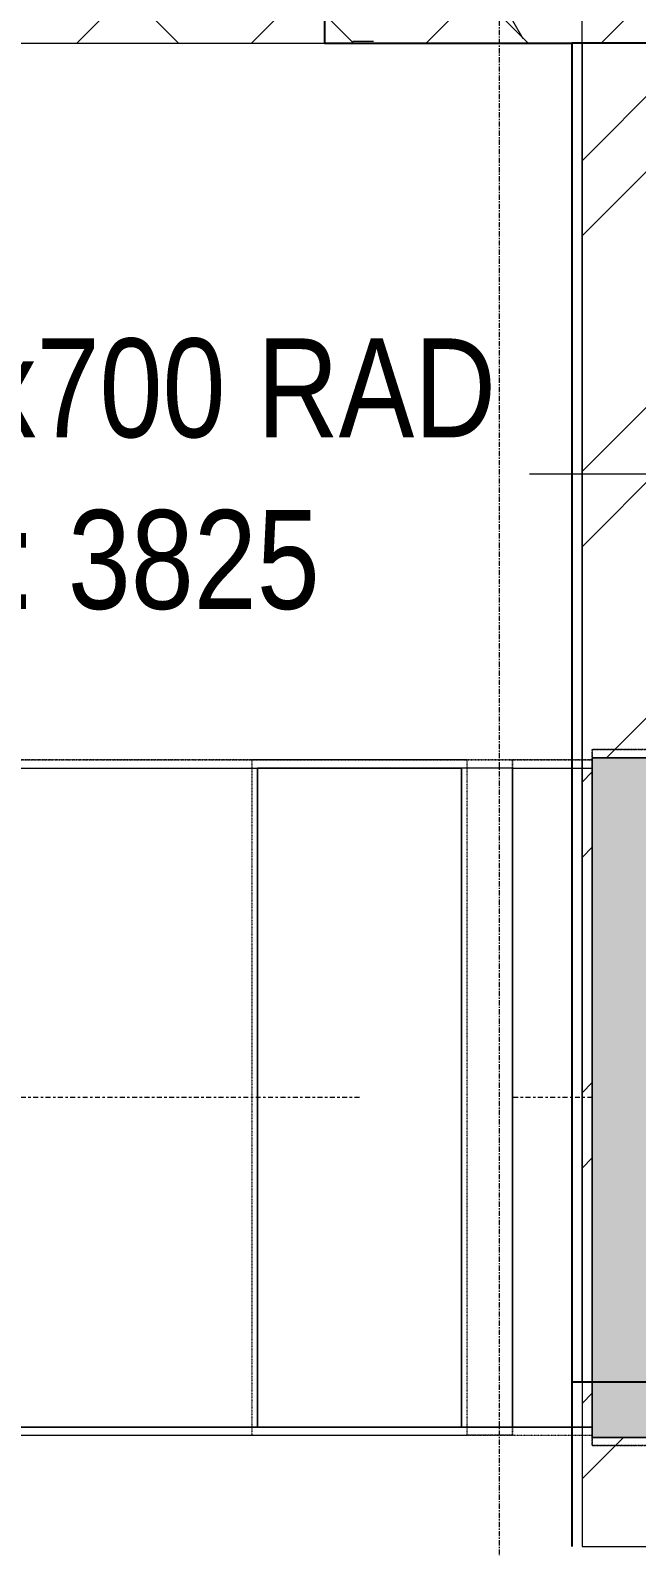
# Model space of a CAD drawing. Header units: inches. Extents: x -83664 to 20107, y -47222 to 19398.
# Drawn here: x -47112 to -45640, y -40840 to -37158 of the extents above; entities that cross this region are included whole.
import ezdxf

# ---------------------------------------------------------------- set-up
doc = ezdxf.new("R2010")
doc.units = ezdxf.units.IN
doc.header["$MEASUREMENT"] = 0
for name, pattern in [('Center', [29.999999, 12, -6, 6, -6]), ('Grid Line', [22.225, 12.7, -3.175, 3.175, -3.175]), ('Hidden 0_50', [1.0584, 0.5292, -0.5292])]:
    doc.linetypes.add(name, pattern=pattern)
doc.layers.add('A-DETL', color=7, linetype='Continuous', lineweight=18, true_color=0x00a600)
doc.layers.add('M-HVAC-DUCT', color=7, linetype='Continuous', lineweight=9, true_color=0xffe97f)
for name, color, linetype, lineweight in [('A-DETL-GENF', 7, 'Continuous', 9), ('A-WALL', 7, 'Continuous', 9), ('A-WALL-PATT', 7, 'Continuous', 25), ('M-HVAC-DUCT-CNTR', 7, 'Center', 9), ('M-HVAC-DUCT-IDEN', 7, 'Continuous', 18), ('S-GRID', 7, 'Continuous', 9)]:
    doc.layers.add(name, color=color, linetype=linetype, lineweight=lineweight)
doc.styles.add('Arial Narrow_21', font='ARIALN.TTF', dxfattribs={"height": 240})
pattern_1 = [(0, (0, 0), (1219.2, 304.8), [50.292, -864.108, 50.292, -864.108, -4876.8]), (0, (0, 0), (1219.2, 304.8), [-1828.8, 50.292, -1778.508, 50.292, -864.108, -2133.6]), (0, (0, 0), (1219.2, 304.8), [-4572, 50.292, -559.308, 50.292, -1473.708]), (120, (457.2, 152.4), (-873.56454, 903.4582), [50.292, -864.108, 50.292, -864.108, -4876.8]), (120, (457.2, 152.4), (-873.56454, 903.4582), [-1828.8, 50.292, -1778.508, 50.292, -864.108, -2133.6]), (120, (457.2, 152.4), (-873.56454, 903.4582), [-4572, 50.292, -559.308, 50.292, -1473.708]), (240, (609.6, 762), (-345.63546, -1208.2582), [50.292, -864.108, 50.292, -864.108, -4876.8]), (240, (609.6, 762), (-345.63546, -1208.2582), [-1828.8, 50.292, -1778.508, 50.292, -864.108, -2133.6]), (240, (609.6, 762), (-345.63546, -1208.2582), [-4572, 50.292, -559.308, 50.292, -1473.708])]
pattern_2 = [(45, (0, 0), (-377.1708, 377.1708), []), (45, (0, 571.5), (-377.1708, 377.1708), [])]

# ---------------------------------------------------------------- blocks, each defined once
blk = doc.blocks.new('GCE-DA-Fire Damper-Rectangular - Standard-8296415-FIRST FLOOR AC CONDITIONING LAYOUT - PART A')
at = {"layer": 'A-DETL-GENF', "true_color": 0xff00ff}
blk.add_hatch(color=6, dxfattribs=at).paths.add_polyline_path([(75, 825), (75, -825), (-75, -825), (-75, 825)])
at = {"layer": 'A-DETL-GENF', "color": 6, "true_color": 0xff00ff}
for p, q in [((75, 825), (-75, 825)), ((-75, 825), (-75, -825)), ((75, -825), (75, 825)), ((-75, -825), (75, -825))]:
    blk.add_line(p, q, dxfattribs=at)
at = {"layer": 'M-HVAC-DUCT', "color": 6, "true_color": 0xff00ff}
for p, q in [((-75, -825), (-75, 825)), ((-75, 825), (75, 825)), ((75, 825), (75, -825)), ((75, -825), (-75, -825))]:
    blk.add_line(p, q, dxfattribs=at)
blk = doc.blocks.new('M_Rec Elbow - Radius - 0_75W-8591890-FIRST FLOOR AC CONDITIONING LAYOUT - PART A')
at = {"layer": 'M-HVAC-DUCT', "color": 6, "true_color": 0xff00ff}
for p, q in [((104896.7, 57823.1), (104896.7, 59423.1)), ((104896.7, 59423.1), (105391.7, 59423.1)), ((105515.4, 59423.1), (104896.7, 59423.1)), ((105391.7, 59423.1), (105391.7, 57823.1)), ((105515.4, 59423.1), (105391.7, 59423.1)), ((105515.4, 57823.1), (105515.4, 59423.1)), ((105515.4, 59423.1), (105515.4, 57823.1)), ((105391.7, 57823.1), (104896.7, 57823.1)), ((105515.4, 57823.1), (104896.7, 57823.1)), ((105391.7, 57823.1), (105515.4, 57823.1))]:
    blk.add_line(p, q, dxfattribs=at)
blk = doc.blocks.new('TEMW-SMBZ-HO-BM-HVAC-00002_rvt-1-FIRST FLOOR AC CONDITIONING LAYOUT - PART A')
at = {"layer": 'M-HVAC-DUCT', "color": 6, "linetype": 'Hidden 0_50', "true_color": 0xff00ff}
for p, q in [((105859.4, 59468.1), (105709.4, 59468.1)), ((105709.4, 59468.1), (105709.4, 57778.1)), ((105709.4, 57778.1), (105709.4, 59468.1)), ((105709.4, 59468.1), (105859.4, 59468.1)), ((104882.5, 59443.1), (103770.1, 59443.1)), ((104293.3, 59443.1), (105405.8, 59443.1)), ((105405.8, 59443.1), (104882.5, 59443.1)), ((105515.4, 59443.1), (104882.5, 59443.1)), ((104882.5, 59443.1), (104882.5, 57803.1)), ((104882.5, 59443.1), (104882.5, 57803.1)), ((105405.8, 59443.1), (104882.5, 59443.1)), ((105405.8, 59443.1), (105515.4, 59443.1)), ((105405.8, 57803.1), (105405.8, 59443.1)), ((105405.8, 57803.1), (105405.8, 59443.1)), ((105515.4, 59443.1), (105515.4, 57803.1)), ((105515.4, 57803.1), (105515.4, 59443.1)), ((105709.4, 59443.1), (105515.4, 59443.1)), ((105515.4, 59443.1), (105709.4, 59443.1)), ((105515.4, 59443.1), (105515.4, 57803.1)), ((105515.4, 59443.1), (105515.4, 57803.1)), ((105709.4, 59443.1), (105709.4, 57803.1)), ((105709.4, 57803.1), (105709.4, 59443.1)), ((103770.1, 57803.1), (104882.5, 57803.1)), ((104293.3, 57803.1), (105405.8, 57803.1)), ((104882.5, 57803.1), (105515.4, 57803.1)), ((104882.5, 57803.1), (105405.8, 57803.1)), ((104882.5, 57803.1), (105405.8, 57803.1)), ((105515.4, 57803.1), (105405.8, 57803.1)), ((105515.4, 57803.1), (105709.4, 57803.1)), ((105515.4, 57803.1), (105709.4, 57803.1)), ((105709.4, 57778.1), (105859.4, 57778.1)), ((105859.4, 57778.1), (105709.4, 57778.1))]:
    blk.add_line(p, q, dxfattribs=at)
at = {"layer": 'M-HVAC-DUCT', "color": 6, "true_color": 0xff00ff}
for p, q in [((103784.2, 59423.1), (104896.7, 59423.1)), ((104279.2, 59423.1), (105391.7, 59423.1)), ((105391.7, 59423.1), (104896.7, 59423.1)), ((104896.7, 59423.1), (104896.7, 57823.1)), ((105391.7, 57823.1), (105391.7, 59423.1)), ((105515.4, 57823.1), (105515.4, 59423.1)), ((105515.4, 59423.1), (105515.4, 57823.1)), ((105515.4, 59423.1), (105709.4, 59423.1)), ((105515.4, 59423.1), (105709.4, 59423.1)), ((105709.4, 57823.1), (105709.4, 59423.1)), ((105709.4, 59423.1), (105709.4, 57823.1)), ((103784.2, 57823.1), (104896.7, 57823.1)), ((105391.7, 57823.1), (104279.2, 57823.1)), ((104896.7, 57823.1), (105391.7, 57823.1)), ((105709.4, 57823.1), (105515.4, 57823.1)), ((105515.4, 57823.1), (105709.4, 57823.1))]:
    blk.add_line(p, q, dxfattribs=at)
at = {"layer": 'M-HVAC-DUCT-CNTR', "color": 6, "true_color": 0xff00ff}
for p, q in [((105144.2, 58623.1), (104031.7, 58623.1)), ((105709.4, 58623.1), (105515.4, 58623.1))]:
    blk.add_line(p, q, dxfattribs=at)
at = {"layer": 'M-HVAC-DUCT', "color": 6, "linetype": 'Hidden 0_50', "lineweight": 9, "true_color": 0xff00ff}
blk.add_blockref('M_Rec Elbow - Radius - 0_75W-8591890-FIRST FLOOR AC CONDITIONING LAYOUT - PART A', (0, 0), dxfattribs=at)
at = {"layer": 'M-HVAC-DUCT', "color": 6, "linetype": 'Hidden 0_50', "lineweight": 9, "true_color": 0xff00ff, "extrusion": (0, 0, -1), "rotation": 180}
blk.add_blockref('GCE-DA-Fire Damper-Rectangular - Standard-8296415-FIRST FLOOR AC CONDITIONING LAYOUT - PART A', (-105784.4, 58623.1), dxfattribs=at)
blk = doc.blocks.new('TEMW-SMBZ-HO-BM-HVAC-00002_rvt-2-FIRST FLOOR AC CONDITIONING LAYOUT - PART A')
at = {"layer": 'M-HVAC-DUCT', "color": 6, "linetype": 'Hidden 0_50', "true_color": 0xff00ff}
for p, q in [((105859.4, 59468.1), (105709.4, 59468.1)), ((105709.4, 59468.1), (105709.4, 57778.1)), ((105709.4, 57778.1), (105709.4, 59468.1)), ((105709.4, 59468.1), (105859.4, 59468.1)), ((104882.5, 59443.1), (103770.1, 59443.1)), ((104293.3, 59443.1), (105405.8, 59443.1)), ((105405.8, 59443.1), (104882.5, 59443.1)), ((105515.4, 59443.1), (104882.5, 59443.1)), ((104882.5, 59443.1), (104882.5, 57803.1)), ((104882.5, 59443.1), (104882.5, 57803.1)), ((105405.8, 59443.1), (104882.5, 59443.1)), ((105405.8, 59443.1), (105515.4, 59443.1)), ((105405.8, 57803.1), (105405.8, 59443.1)), ((105405.8, 57803.1), (105405.8, 59443.1)), ((105515.4, 59443.1), (105515.4, 57803.1)), ((105515.4, 57803.1), (105515.4, 59443.1)), ((105709.4, 59443.1), (105515.4, 59443.1)), ((105515.4, 59443.1), (105709.4, 59443.1)), ((105515.4, 59443.1), (105515.4, 57803.1)), ((105515.4, 59443.1), (105515.4, 57803.1)), ((105709.4, 59443.1), (105709.4, 57803.1)), ((105709.4, 57803.1), (105709.4, 59443.1)), ((103770.1, 57803.1), (104882.5, 57803.1)), ((104293.3, 57803.1), (105405.8, 57803.1)), ((104882.5, 57803.1), (105515.4, 57803.1)), ((104882.5, 57803.1), (105405.8, 57803.1)), ((104882.5, 57803.1), (105405.8, 57803.1)), ((105515.4, 57803.1), (105405.8, 57803.1)), ((105515.4, 57803.1), (105709.4, 57803.1)), ((105515.4, 57803.1), (105709.4, 57803.1)), ((105709.4, 57778.1), (105859.4, 57778.1)), ((105859.4, 57778.1), (105709.4, 57778.1))]:
    blk.add_line(p, q, dxfattribs=at)
at = {"layer": 'M-HVAC-DUCT', "color": 6, "true_color": 0xff00ff}
for p, q in [((103784.2, 59423.1), (104896.7, 59423.1)), ((104279.2, 59423.1), (105391.7, 59423.1)), ((105391.7, 59423.1), (104896.7, 59423.1)), ((104896.7, 59423.1), (104896.7, 57823.1)), ((105391.7, 57823.1), (105391.7, 59423.1)), ((105515.4, 57823.1), (105515.4, 59423.1)), ((105515.4, 59423.1), (105515.4, 57823.1)), ((105515.4, 59423.1), (105709.4, 59423.1)), ((105515.4, 59423.1), (105709.4, 59423.1)), ((105709.4, 57823.1), (105709.4, 59423.1)), ((105709.4, 59423.1), (105709.4, 57823.1)), ((103784.2, 57823.1), (104896.7, 57823.1)), ((105391.7, 57823.1), (104279.2, 57823.1)), ((104896.7, 57823.1), (105391.7, 57823.1)), ((105709.4, 57823.1), (105515.4, 57823.1)), ((105515.4, 57823.1), (105709.4, 57823.1))]:
    blk.add_line(p, q, dxfattribs=at)
at = {"layer": 'M-HVAC-DUCT-CNTR', "color": 6, "true_color": 0xff00ff}
for p, q in [((105144.2, 58623.1), (104031.7, 58623.1)), ((105709.4, 58623.1), (105515.4, 58623.1))]:
    blk.add_line(p, q, dxfattribs=at)
at = {"layer": 'M-HVAC-DUCT', "color": 6, "linetype": 'Hidden 0_50', "lineweight": 9, "true_color": 0xff00ff}
blk.add_blockref('M_Rec Elbow - Radius - 0_75W-8591890-FIRST FLOOR AC CONDITIONING LAYOUT - PART A', (0, 0), dxfattribs=at)
at = {"layer": 'M-HVAC-DUCT', "color": 6, "linetype": 'Hidden 0_50', "lineweight": 9, "true_color": 0xff00ff, "extrusion": (0, 0, -1), "rotation": 180}
blk.add_blockref('GCE-DA-Fire Damper-Rectangular - Standard-8296415-FIRST FLOOR AC CONDITIONING LAYOUT - PART A', (-105784.4, 58623.1), dxfattribs=at)
blk = doc.blocks.new('SMBZ_Hospital Arch Model_2026_01_29_rvt-1-FIRST FLOOR AC CONDITIONING LAYOUT - PART A')
at = {"layer": 'A-WALL-PATT', "lineweight": 9, "true_color": 0xbbbbbb}
h = blk.add_hatch(dxfattribs=at)
h.set_pattern_fill('FP_12', color=9, style=0, pattern_type=2)
h.set_pattern_definition(pattern_2)
h.paths.add_polyline_path([(105709.4, 57932.7), (105709.4, 59448.1), (105859.4, 59448.1), (105859.4, 57932.7), (105884.4, 57932.7), (105884.4, 83707.7), (105684.4, 83707.7), (105684.4, 57932.7)])
h.paths.add_polyline_path([(105847.3, 62670.6), (105709.4, 62670.6), (105709.4, 64220.6), (105859.4, 64220.6), (105859.4, 62670.6)])
h.paths.add_polyline_path([(105859.4, 65380.5), (105709.4, 65380.5), (105709.4, 65654.5), (105859.4, 65654.5)])
h.paths.add_polyline_path([(105859.4, 66975.6), (105709.4, 66975.6), (105709.4, 67249.6), (105859.4, 67249.6)])
h.paths.add_polyline_path([(105859.4, 76550.8), (105709.4, 76550.8), (105709.4, 78200.8), (105859.4, 78200.8)])
h.paths.add_polyline_path([(105859.4, 80347.3), (105709.4, 80347.3), (105709.4, 81171.3), (105859.4, 81171.3)])
h = blk.add_hatch(dxfattribs=at)
h.set_pattern_fill('FP_13', color=9, style=0, pattern_type=2)
h.set_pattern_definition(pattern_1)
h.paths.add_polyline_path([(105684.4, 57932.7), (105684.4, 83482.7), (105659.4, 83482.7), (105659.4, 57932.7)])
h = blk.add_hatch(dxfattribs=at)
h.set_pattern_fill('FP_13', color=9, style=0, pattern_type=2)
h.set_pattern_definition(pattern_1)
h.paths.add_polyline_path([(105659.4, 61182.7), (105659.4, 62032.7), (105059.4, 62032.7), (105059.4, 61182.7)])
h = blk.add_hatch(dxfattribs=at)
h.set_pattern_fill('FP_13', color=9, style=0, pattern_type=2)
h.set_pattern_definition(pattern_1)
h.paths.add_polyline_path([(105659.4, 57532.7), (105684.4, 57532.7), (105684.4, 61182.7), (105659.4, 61182.7), (105659.4, 57794.2)])
h = blk.add_hatch(dxfattribs=at)
h.set_pattern_fill('FP_12', color=9, style=0, pattern_type=2)
h.set_pattern_definition(pattern_2)
h.paths.add_polyline_path([(105884.4, 57532.7), (105884.4, 61182.7), (105684.4, 61182.7), (105684.4, 57532.7)])
h.paths.add_polyline_path([(105709.4, 57798.1), (105709.4, 59448.1), (105859.4, 59448.1), (105859.4, 57798.1), (105825.9, 57798.1)])
at = {"layer": 'A-WALL', "color": 9, "true_color": 0xbbbbbb}
for p, q in [((105684.4, 61182.7), (105684.4, 83482.7)), ((105059.4, 61182.7), (105059.4, 62032.7)), ((105659.4, 61182.7), (105059.4, 61182.7)), ((105659.4, 61182.7), (105909.4, 61182.7)), ((105659.4, 61182.7), (105659.4, 57532.7)), ((105659.4, 61182.7), (105659.4, 57932.7)), ((105684.4, 61182.7), (105684.4, 57532.7)), ((105684.4, 57932.7), (105684.4, 61182.7)), ((105909.4, 57932.7), (105659.4, 57932.7)), ((105684.4, 57532.7), (105884.4, 57532.7))]:
    blk.add_line(p, q, dxfattribs=at)
at = {"layer": 'A-WALL', "color": 9, "lineweight": 25, "true_color": 0xbbbbbb}
for p, q in [((105059.4, 62032.7), (105059.4, 61182.7)), ((105059.4, 61182.7), (105659.4, 61182.7)), ((105909.4, 61182.7), (105659.4, 61182.7)), ((105659.4, 61182.7), (105659.4, 57532.7)), ((105659.4, 61182.7), (105659.4, 57932.7)), ((105659.4, 57932.7), (105909.4, 57932.7))]:
    blk.add_line(p, q, dxfattribs=at)

msp = doc.modelspace()

# ---------------------------------------------------------------- hatches: boundary and pattern name
at = {"layer": 'A-DETL-GENF', "true_color": 0xff0000}
h = msp.add_hatch(dxfattribs=at)
h.set_pattern_fill('FP_59', color=1, style=0, pattern_type=2)
h.set_pattern_definition([(45, (-151456.65, -98372.2), (-212.13203, 212.13203), []), (135, (-151456.65, -98372.2), (-212.13203, -212.13203), [])])
h.paths.add_polyline_path([(-62993, -37189.5), (-27297.3, -37189.5), (-27297.3, -98.4), (-62993, -98.4), (-62993, -33333)])

# ---------------------------------------------------------------- linework, layer by layer
at = {"layer": 'A-DETL', "color": 1, "lineweight": 9, "true_color": 0xff0000}
msp.add_line((-62993, -37189.5), (-27297.3, -37189.5), dxfattribs=at)
at = {"layer": 'M-HVAC-DUCT-IDEN', "lineweight": 9}
msp.add_line((-45451.5, -38235.7), (-45900, -38235.7), dxfattribs=at)
at = {"layer": 'S-GRID', "color": 254, "linetype": 'Grid Line', "true_color": 0xdcdcdc}
msp.add_line((-45972.3, -44103.7), (-45972.3, 15149.1), dxfattribs=at)

# ---------------------------------------------------------------- block references
at = {"lineweight": 5}
for name in ['SMBZ_Hospital Arch Model_2026_01_29_rvt-1-FIRST FLOOR AC CONDITIONING LAYOUT - PART A', 'TEMW-SMBZ-HO-BM-HVAC-00002_rvt-1-FIRST FLOOR AC CONDITIONING LAYOUT - PART A', 'TEMW-SMBZ-HO-BM-HVAC-00002_rvt-2-FIRST FLOOR AC CONDITIONING LAYOUT - PART A']:
    msp.add_blockref(name, (-151456.7, -98372.2), dxfattribs=at)

# ---------------------------------------------------------------- texts
at = {"layer": 'M-HVAC-DUCT-IDEN', "lineweight": 9, "char_height": 240, "attachment_point": 1, "style": 'Arial Narrow_21'}
for s, insert, width in [('1600x700 RAD', (-47845.5, -37906.1), 2344.936), ('BOD : 3825', (-47845.5, -38322.8), 1803.797)]:
    msp.add_mtext(s, dxfattribs=dict(at, insert=insert, width=width))

doc.saveas('drawing.dxf')
